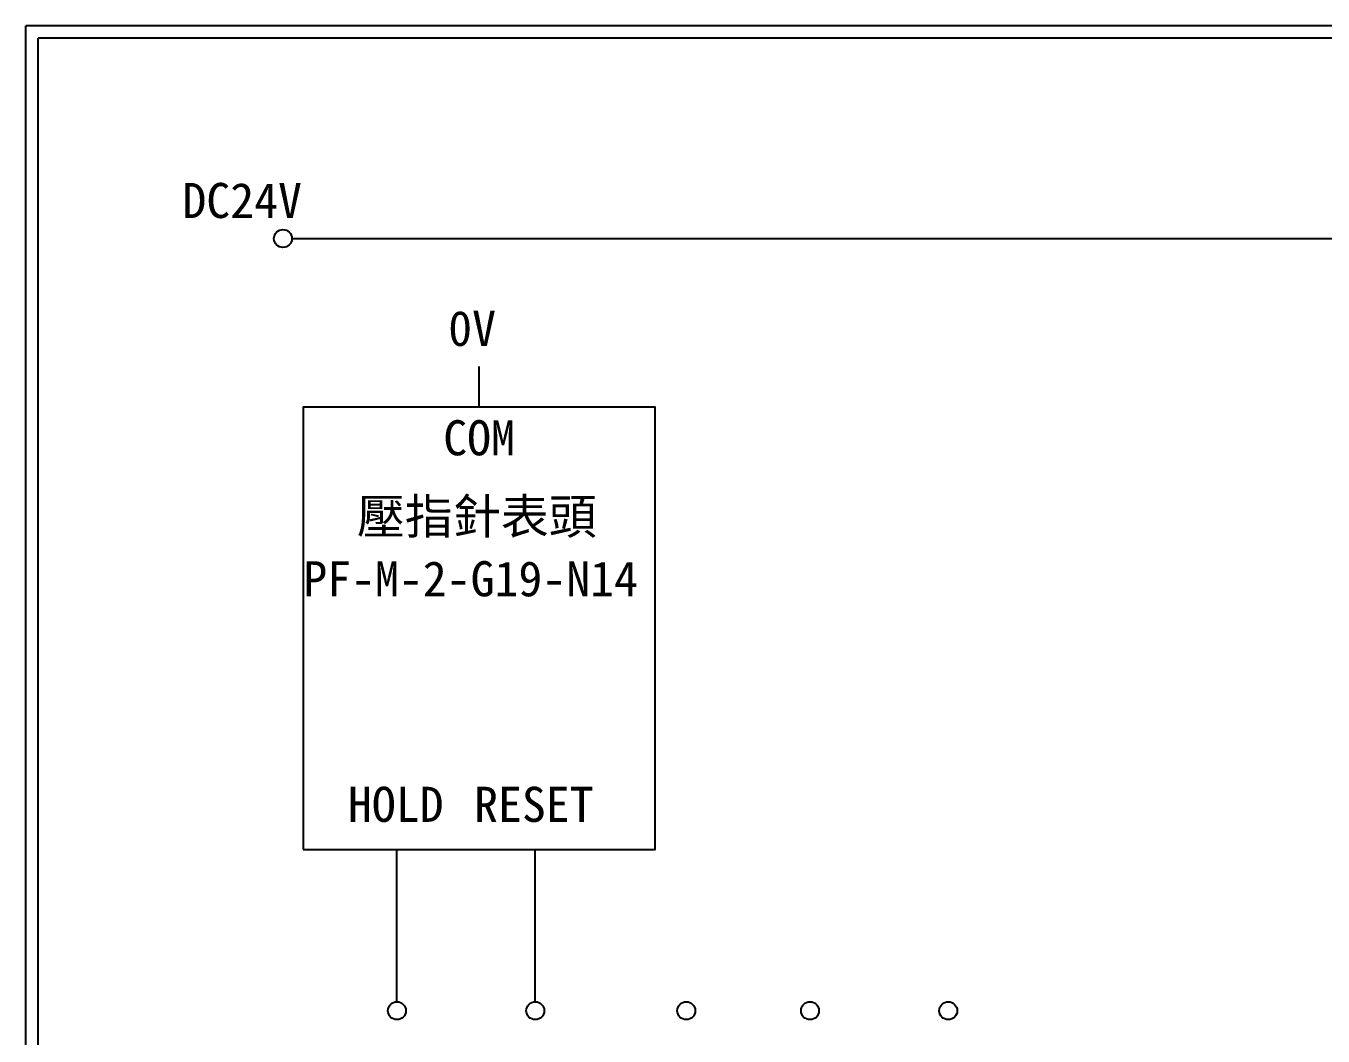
# Model space of a CAD drawing. Extents: x 10 to 297, y 3 to 207.
# Drawn here: x 10 to 142.9, y 103.4 to 207 of the extents above; entities that cross this region are included whole.
import ezdxf

# ---------------------------------------------------------------- set-up
doc = ezdxf.new("R2010")
doc.units = 0
doc.layers.get('0').update_dxf_attribs({"linetype": 'CONTINUOUS'})
doc.layers.add('圖框層', color=7, linetype='CONTINUOUS')
doc.layers.add('標尺寸層', color=3, linetype='CONTINUOUS')
doc.styles.add('STSL', font='KAIU.TTF')

msp = doc.modelspace()

# ---------------------------------------------------------------- linework, layer by layer
for p, q in [((56.43, 167.91), (56.43, 172.07)), ((48.01, 106.96), (48.01, 122.55)), ((62.18, 106.96), (62.18, 122.55))]:
    msp.add_line(p, q)
msp.add_lwpolyline([(38.41, 122.55), (74.45, 122.55), (74.45, 167.91), (38.41, 167.91)], close=True)
at = {"layer": '圖框層', "color": 7}
for p, q in [((297, 206.97), (10, 206.97)), ((10, 3), (10, 206.97)), ((295.75, 205.72), (11.25, 205.72)), ((11.25, 4.25), (11.25, 205.72))]:
    msp.add_line(p, q, dxfattribs=at)
at = {"layer": '標尺寸層', "color": 7}
msp.add_line((37.25, 185.18), (270.5, 185.18), dxfattribs=at)
for centre in [(36.33, 185.18), (48.01, 106.04), (62.18, 106.04), (77.65, 106.04), (90.32, 106.04), (104.48, 106.04)]:
    msp.add_circle(centre, 0.92, dxfattribs=at)

# ---------------------------------------------------------------- texts
at = {"layer": '圖框層', "style": 'STSL'}
for s, p in [('DC24V', (26.03, 187.28)), ('0V', (53.26, 174.17)), ('COM', (52.75, 162.96)), ('HOLD', (42.99, 125.39)), ('RESET', (55.91, 125.39))]:
    msp.add_text(s, height=3.6, dxfattribs=at).set_placement(p)
at = {"layer": '圖框層', "color": 4, "style": 'STSL'}
for s, p in [('壓指針表頭', (43.91, 154.9)), ('PF-M-2-G19-N14', (38.41, 148.51))]:
    msp.add_text(s, height=3.6, dxfattribs=at).set_placement(p)

doc.saveas('drawing.dxf')
